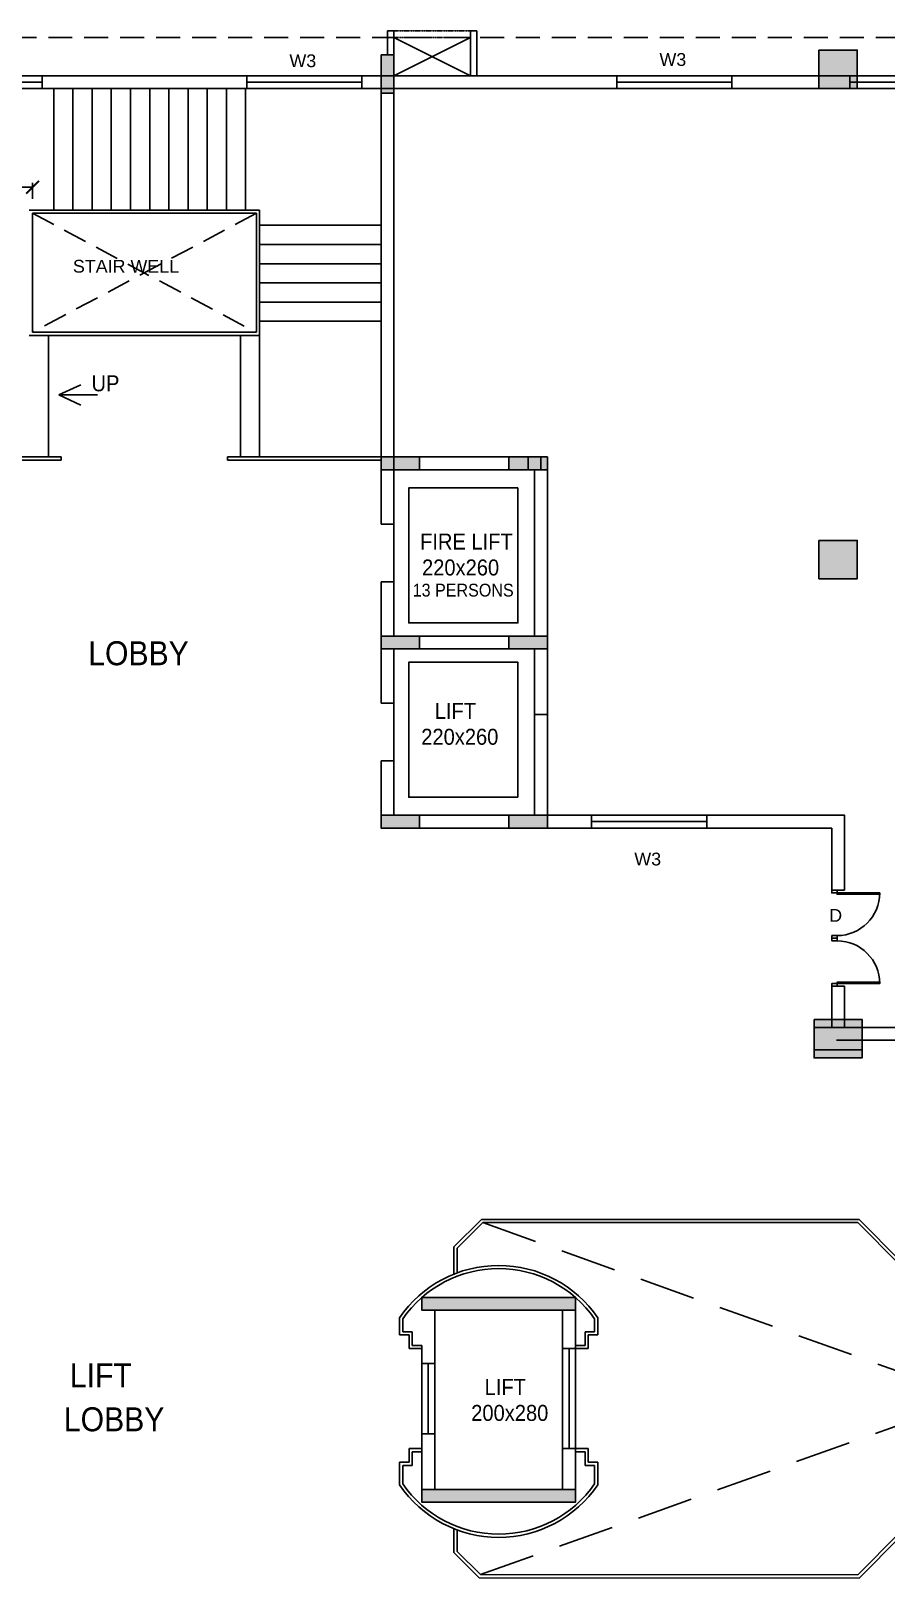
# Model space of a CAD drawing. Extents: x 53439 to 79867, y -144071 to -73305.
# Drawn here: x 67985 to 69322, y -84231 to -81812 of the extents above; entities that cross this region are included whole.
import ezdxf

# ---------------------------------------------------------------- set-up
doc = ezdxf.new("R2010")
doc.units = 0
doc.header["$LTSCALE"] = 0.1
doc.header["$MEASUREMENT"] = 0
doc.header["$PDMODE"] = 35
doc.header["$PDSIZE"] = -0.8
doc.linetypes.add('HIDDEN', pattern=[0.375, 0.25, -0.125])
doc.layers.get('0').update_dxf_attribs({"linetype": 'CONTINUOUS'})
doc.layers.get('DEFPOINTS').update_dxf_attribs({"linetype": 'CONTINUOUS'})
for name, color, linetype in [('COR_HA', 40, 'CONTINUOUS'), ('DOOR', 30, 'CONTINUOUS'), ('LAYER4', 130, 'CONTINUOUS'), ('STAIR', 142, 'CONTINUOUS'), ('TEXT', 7, 'CONTINUOUS'), ('THIN_HA', 253, 'CONTINUOUS'), ('WALL', 6, 'CONTINUOUS'), ('WIN', 102, 'CONTINUOUS')]:
    doc.layers.add(name, color=color, linetype=linetype)
doc.styles.add('1MM', font='arial.ttf')
doc.styles.add('DIM', font='arial.ttf', dxfattribs={"width": 0.7, "height": 1})
doc.styles.add('DUTCH', font='arial.ttf')
doc.dimstyles.new('KRI', dxfattribs={"dimtxt": 23, "dimasz": 20, "dimexe": 7, "dimexo": 0, "dimgap": 9, "dimtad": 1, "dimdec": 1, "dimzin": 1, "dimtxsty": '1MM', "dimblk": 'ARCHTICK', "dimcen": 0.5, "dimclrd": 252, "dimclre": 252, "dimclrt": 7, "dimaunit": 1, "dimadec": 8, "dimazin": 3, "dimtfac": 1, "dimtdec": 1, "dimtmove": 0, "dimatfit": 3})

# ---------------------------------------------------------------- blocks, each defined once
blk = doc.blocks.new('COL')
at = {"layer": 'LAYER4', "linetype": 'CONTINUOUS', "ltscale": 0.1}
blk.add_hatch(color=256, dxfattribs=at).paths.add_polyline_path([(3474.816, -1756.199), (3474.816, -1755.999), (3475.416, -1755.999), (3475.416, -1756.199)])
blk.add_lwpolyline([(3474.816, -1756.199), (3474.816, -1755.999), (3475.416, -1755.999), (3475.416, -1756.199)], close=True, dxfattribs=at)
blk = doc.blocks.new('YTTU')
at = {"layer": 'THIN_HA', "linetype": 'CONTINUOUS', "ltscale": 0.1}
blk.add_hatch(color=2, dxfattribs=at).paths.add_polyline_path([(-6879.58, -1156.369), (-6878.83, -1156.369), (-6878.83, -1156.969), (-6879.58, -1156.969)])
at = {"layer": 'THIN_HA', "color": 2, "linetype": 'CONTINUOUS', "ltscale": 0.1}
blk.add_lwpolyline([(-6879.58, -1156.369), (-6878.83, -1156.369), (-6878.83, -1156.969), (-6879.58, -1156.969)], close=True, dxfattribs=at)
blk = doc.blocks.new('HYTYH')
at = {"layer": 'THIN_HA', "linetype": 'CONTINUOUS', "ltscale": 0.1}
for points in [[(-6842.952, -1130.044), (-6842.752, -1130.044), (-6842.752, -1130.644), (-6842.952, -1130.644)], [(-6836.105, -1129.969), (-6835.505, -1129.969), (-6835.505, -1130.569), (-6836.105, -1130.569)], [(-6842.352, -1136.327), (-6842.352, -1136.527), (-6842.952, -1136.527), (-6842.952, -1136.327)], [(-6840.352, -1136.327), (-6840.352, -1136.527), (-6840.952, -1136.527), (-6840.952, -1136.327)], [(-6836.105, -1137.632), (-6835.505, -1137.632), (-6835.505, -1138.232), (-6836.105, -1138.232)], [(-6842.352, -1139.127), (-6842.352, -1139.327), (-6842.952, -1139.327), (-6842.952, -1139.127)], [(-6840.352, -1139.127), (-6840.352, -1139.327), (-6840.952, -1139.327), (-6840.952, -1139.127)], [(-6842.352, -1141.927), (-6842.352, -1142.127), (-6842.952, -1142.127), (-6842.952, -1141.927)], [(-6840.352, -1141.927), (-6840.352, -1142.127), (-6840.952, -1142.127), (-6840.952, -1141.927)], [(-6839.913, -1149.463), (-6839.913, -1149.663), (-6842.313, -1149.663), (-6842.313, -1149.463)], [(-6839.913, -1152.463), (-6839.913, -1152.663), (-6842.313, -1152.663), (-6842.313, -1152.463)]]:
    blk.add_hatch(color=2, dxfattribs=at).paths.add_polyline_path(points)
at = {"layer": 'THIN_HA', "color": 2, "linetype": 'CONTINUOUS', "ltscale": 0.1}
for points in [[(-6842.952, -1130.044), (-6842.752, -1130.044), (-6842.752, -1130.644), (-6842.952, -1130.644)], [(-6836.105, -1129.969), (-6835.505, -1129.969), (-6835.505, -1130.569), (-6836.105, -1130.569)], [(-6836.105, -1137.632), (-6835.505, -1137.632), (-6835.505, -1138.232), (-6836.105, -1138.232)]]:
    blk.add_lwpolyline(points, close=True, dxfattribs=at)
for points, elevation in [([(-6842.352, -1136.327), (-6842.352, -1136.527), (-6842.952, -1136.527), (-6842.952, -1136.327)], 0.108), ([(-6840.352, -1136.327), (-6840.352, -1136.527), (-6840.952, -1136.527), (-6840.952, -1136.327)], 0.108), ([(-6842.352, -1139.127), (-6842.352, -1139.327), (-6842.952, -1139.327), (-6842.952, -1139.127)], 0.108), ([(-6840.352, -1139.127), (-6840.352, -1139.327), (-6840.952, -1139.327), (-6840.952, -1139.127)], 0.108), ([(-6842.352, -1141.927), (-6842.352, -1142.127), (-6842.952, -1142.127), (-6842.952, -1141.927)], 0.108), ([(-6840.352, -1141.927), (-6840.352, -1142.127), (-6840.952, -1142.127), (-6840.952, -1141.927)], 0.108), ([(-6839.913, -1149.463), (-6839.913, -1149.663), (-6842.313, -1149.663), (-6842.313, -1149.463)], 0.093), ([(-6839.913, -1152.463), (-6839.913, -1152.663), (-6842.313, -1152.663), (-6842.313, -1152.463)], 0.093)]:
    blk.add_lwpolyline(points, close=True, dxfattribs=dict(at, elevation=elevation))
at = {"layer": 'THIN_HA', "color": 2, "linetype": 'CONTINUOUS'}
blk.add_blockref('YTTU', (43.4, 11.25), dxfattribs=at)
blk = doc.blocks.new('_ARCHTICK')
at = {"layer": 'WALL', "color": 0, "const_width": 0.15}
blk.add_lwpolyline([(-0.5, -0.5), (0.5, 0.5)], dxfattribs=at)
blk = doc.blocks.new('*D266')
at = {"layer": 'DEFPOINTS', "color": 0, "linetype": 'CONTINUOUS', "ltscale": 0.1}
for p in [(67987.7, -82056.9), (67792.7, -82075), (67987.7, -82075)]:
    blk.add_point(p, dxfattribs=at)
at = {"layer": 'WALL', "color": 252, "linetype": 'CONTINUOUS', "ltscale": 0.1}
for p, q in [((67792.7, -82075), (67792.7, -82049.9)), ((67792.7, -82056.9), (67987.7, -82056.9)), ((67987.7, -82075), (67987.7, -82049.9))]:
    blk.add_line(p, q, dxfattribs=at)
at = {"layer": 'WALL', "color": 252, "linetype": 'CONTINUOUS', "ltscale": 0.1, "xscale": 20, "yscale": 20, "zscale": 20, "rotation": 180}
blk.add_blockref('_ARCHTICK', (67792.7, -82056.9), dxfattribs=at)
at = {"layer": 'WALL', "color": 252, "linetype": 'CONTINUOUS', "ltscale": 0.1, "xscale": 20, "yscale": 20, "zscale": 20}
blk.add_blockref('_ARCHTICK', (67987.7, -82056.9), dxfattribs=at)
at = {"layer": 'WALL', "color": 7, "linetype": 'CONTINUOUS', "ltscale": 0.1, "insert": (67890.2, -82036.1), "char_height": 23, "attachment_point": 5, "style": '1MM'}
blk.add_mtext('195.0', dxfattribs=at)
blk = doc.blocks.new('A$C764D24B9')
at = {"layer": 'DOOR'}
for points in [[(0.056, 0.111), (0.083, 0.111), (0.083, 1), (0.056, 1)], [(0, 0), (0.056, 0), (0.056, 0.111), (0, 0.111)], [(0.944, 0), (1, 0), (1, 0.111), (0.944, 0.111)]]:
    blk.add_lwpolyline(points, close=True, dxfattribs=at)
blk.add_arc((0.056, 0.111), 0.889, 0, 90, dxfattribs=at)

msp = doc.modelspace()

# ---------------------------------------------------------------- hatches: boundary and pattern name
at = {"layer": 'LAYER4', "linetype": 'CONTINUOUS', "ltscale": 0.1}
msp.add_hatch(color=7, dxfattribs=at).paths.add_polyline_path([(69209.89, -83404.99), (69209.89, -83369.99), (69284.89, -83369.99), (69284.89, -83404.99)])
at = {"layer": 'WALL', "linetype": 'CONTINUOUS', "ltscale": 0.1}
for points in [[(68836.55, -83791.92), (68596.55, -83791.92), (68596.55, -83811.92), (68836.55, -83811.92)], [(68836.55, -84091.92), (68596.55, -84091.92), (68596.55, -84111.92), (68836.55, -84111.92)]]:
    msp.add_hatch(color=4, dxfattribs=at).paths.add_polyline_path(points)

# ---------------------------------------------------------------- linework, layer by layer
at = {"layer": 'COR_HA', "linetype": 'CONTINUOUS', "ltscale": 0.1}
for p, q in [((68901.27, -81882.49), (68901.27, -81902.49)), ((69081.27, -81882.49), (69081.27, -81902.49)), ((69265.43, -81882.49), (69265.43, -81902.49)), ((68552.66, -82583.33, 0), (68552.66, -82673.33)), ((68552.66, -82863.33, 0), (68552.66, -82953.33)), ((68861.94, -83038.33), (68861.94, -83058.33)), ((69041.94, -83038.33), (69041.94, -83058.33))]:
    msp.add_line(p, q, dxfattribs=at)
at = {"layer": 'DOOR', "linetype": 'HIDDEN', "ltscale": 1500}
msp.add_line((65312.39, -81822.49), (72349.93, -81822.49), dxfattribs=at)
at = {"layer": 'DOOR', "linetype": 'CONTINUOUS', "ltscale": 0.1}
for p, q in [((67982.66, -82092.49), (68342.66, -82092.49)), ((67987.66, -82283.33), (67987.66, -82097.49)), ((67987.66, -82097.49), (68337.66, -82097.49)), ((68337.66, -82097.49), (68337.66, -82283.33)), ((68342.66, -82092.49), (68342.66, -82288.33)), ((67987.66, -82283.33), (68337.66, -82283.33)), ((67982.66, -82288.33), (68342.66, -82288.33))]:
    msp.add_line(p, q, dxfattribs=at)
at = {"layer": 'DOOR', "linetype": 'HIDDEN', "ltscale": 1500}
for points in [[(68337.66, -82097.49), (67987.66, -82283.33)], [(67987.66, -82097.49), (68336.52, -82283.33)]]:
    msp.add_lwpolyline(points, dxfattribs=at)
at = {"layer": 'LAYER4', "linetype": 'CONTINUOUS', "ltscale": 0.1}
for p, q in [((68292.66, -82288.33), (68342.66, -82288.33)), ((67792.66, -82478.33), (68032.66, -82478.33)), ((68032.66, -82478.33), (68032.66, -82483.33)), ((68292.66, -82483.33), (68292.66, -82478.33)), ((68292.66, -82478.33), (68532.66, -82478.33)), ((68032.66, -82483.33), (67792.66, -82483.33)), ((68532.66, -82483.33), (68292.66, -82483.33)), ((68792.66, -82778.33, 0), (68792.66, -82758.33, 0)), ((68689.7, -83669.99), (68646.69, -83713.01)), ((68691.77, -83674.99), (68651.69, -83715.08)), ((68689.7, -83669.99), (69280.11, -83669.99)), ((68691.77, -83674.99), (69278.04, -83674.99)), ((69033.88, -83674.99), (69278.04, -83674.99)), ((69143.76, -83669.99), (69280.11, -83669.99)), ((69278.04, -83674.99), (69343.04, -83739.99)), ((69280.11, -83669.99), (69345.11, -83734.99)), ((68646.55, -83713.01), (68646.55, -83755.48)), ((68646.69, -83713.01), (68646.69, -83755.43)), ((68651.55, -83715.08), (68651.55, -83753.55)), ((68651.69, -83715.08), (68651.69, -83753.5)), ((68596.55, -83894.99, 9.26), (68596.55, -84004.99, 9.26)), ((68606.55, -83894.99, 9.26), (68606.55, -84004.99, 9.26)), ((68616.55, -83894.99, 9.26), (68616.55, -84004.99, 9.26)), ((68646.69, -84190.83), (68646.69, -84153.42)), ((68651.69, -84188.76), (68651.69, -84155.34)), ((69278.04, -84225.52), (69343.04, -84160.52)), ((69280.11, -84230.52), (69345.11, -84165.52)), ((68685.85, -84229.99), (68646.69, -84190.83)), ((68687.92, -84224.99), (68651.69, -84188.76)), ((68685.85, -84229.99), (69280.11, -84230.52)), ((68687.92, -84224.99), (69278.04, -84225.52))]:
    msp.add_line(p, q, dxfattribs=at)
at = {"layer": 'LAYER4', "color": 1, "linetype": 'HIDDEN', "ltscale": 3500}
for p, q in [((68687.92, -84224.99, 12.36), (70229.49, -83674.99)), ((68691.77, -83674.99, 12.36), (70229.49, -84224.99))]:
    msp.add_line(p, q, dxfattribs=at)
at = {"layer": 'LAYER4', "linetype": 'CONTINUOUS', "ltscale": 0.1}
for points in [[(68552.66, -81822.49), (68672.66, -81882.49)], [(68672.66, -81822.49), (68552.66, -81882.49)]]:
    msp.add_lwpolyline(points, dxfattribs=at)
at = {"layer": 'LAYER4', "color": 7, "linetype": 'CONTINUOUS', "ltscale": 0.1}
msp.add_lwpolyline([(69209.89, -83404.99), (69209.89, -83369.99), (69284.89, -83369.99), (69284.89, -83404.99)], close=True, dxfattribs=at)
at = {"layer": 'STAIR', "linetype": 'CONTINUOUS', "ltscale": 0.1}
for points in [[(68020.84, -82092.49), (68020.84, -81902.49)], [(68050.84, -82092.49), (68050.84, -81902.49)], [(68080.84, -82092.49), (68080.84, -81902.49)], [(68110.84, -82092.49), (68110.84, -81902.49)], [(68140.84, -82092.49), (68140.84, -81902.49)], [(68170.84, -82092.49), (68170.84, -81902.49)], [(68200.84, -82092.49), (68200.84, -81902.49)], [(68230.84, -82092.49), (68230.84, -81902.49)], [(68260.84, -82092.49), (68260.84, -81902.49)], [(68290.84, -82092.49), (68290.84, -81902.49)], [(68320.84, -82092.49), (68320.84, -81902.49)], [(68342.66, -82116.23), (68532.66, -82116.23)], [(68342.66, -82146.23), (68532.66, -82146.23)], [(68342.66, -82176.23), (68532.66, -82176.23)], [(68342.66, -82206.23), (68532.66, -82206.23)], [(68342.66, -82236.23), (68532.66, -82236.23)], [(68342.66, -82253.35), (68342.66, -82478.33)], [(68342.66, -82266.23), (68532.66, -82266.23)], [(68012.66, -82288.33), (68012.66, -82478.33)], [(68312.66, -82288.33), (68312.66, -82478.33)]]:
    msp.add_lwpolyline(points, dxfattribs=at)
at = {"layer": 'WALL', "linetype": 'CONTINUOUS', "ltscale": 0.1}
for p, q in [((68002.66, -81882.49), (68322.66, -81882.49)), ((68002.66, -81902.49), (68002.66, -81882.49)), ((68322.66, -81882.49, 0), (68322.66, -81902.49, 0)), ((68322.66, -81882.49, 0), (68322.66, -81902.49, 0)), ((68502.66, -81882.49), (68552.66, -81882.49)), ((68502.66, -81882.49, 0), (68502.66, -81902.49, 0)), ((68502.66, -81902.49, 0), (68502.66, -81882.49, 0)), ((68901.27, -81882.49), (68901.27, -81902.49)), ((69081.27, -81902.49), (69081.27, -81882.49)), ((69237.39, -81882.49), (69265.43, -81882.49)), ((69265.43, -81882.49), (69265.43, -81902.49)), ((68002.66, -81902.49), (68322.66, -81902.49)), ((68320.84, -81902.49), (68322.66, -81902.49)), ((68502.66, -81902.49), (68532.66, -81902.49)), ((68502.66, -81902.49), (68532.66, -81902.49)), ((68532.66, -81909.99), (68532.66, -82498.33, 0)), ((68552.66, -81909.99, 0), (68552.66, -82498.33)), ((69257.39, -81902.49), (69265.43, -81902.49)), ((68028.85, -82381.4), (68062.95, -82365.4)), ((68089, -82381.4), (68028.85, -82381.4)), ((68028.85, -82381.4), (68062.95, -82397.4)), ((68792.66, -82478.33, 0), (68532.66, -82478.33, 0)), ((68532.66, -82478.33, 0), (68532.66, -82558.33, 0)), ((68532.66, -82478.33, 0), (68532.66, -82558.33, 0)), ((68762.66, -82478.33, 0), (68762.66, -82498.33, 0)), ((68762.66, -82478.33, 0), (68762.66, -82498.33, 0)), ((68782.66, -82498.33, 0), (68782.66, -82478.33, 0)), ((68782.66, -82498.33, 0), (68782.66, -82478.33, 0)), ((68792.66, -82718.33, 0), (68792.66, -82478.33, 0)), ((68772.66, -82498.33, 0), (68552.66, -82498.33, 0)), ((68552.66, -82498.33, 0), (68552.66, -82583.33, 0)), ((68532.66, -82558.33, 0), (68532.66, -82583.33, 0)), ((68552.66, -82583.33, 0), (68532.66, -82583.33, 0)), ((68532.66, -82673.33, 0), (68532.66, -82718.33, 0)), ((68552.66, -82673.33, 0), (68532.66, -82673.33, 0)), ((68792.66, -82758.33, 0), (68532.66, -82758.33, 0)), ((68532.66, -82758.33, 0), (68532.66, -82838.33, 0)), ((68532.66, -82758.33, 0), (68532.66, -82838.33, 0)), ((68552.66, -82758.33, 0), (68772.66, -82758.33, 0)), ((68792.66, -82998.33, 0), (68792.66, -82758.33, 0)), ((68532.66, -82778.33, 0), (68792.66, -82778.33, 0)), ((68772.66, -82778.33, 0), (68552.66, -82778.33, 0)), ((68552.66, -82778.33, 0), (68552.66, -82863.33, 0)), ((68532.66, -82838.33, 0), (68532.66, -82863.33, 0)), ((68552.66, -82863.33, 0), (68532.66, -82863.33, 0)), ((68772.66, -82880.96, 0), (68792.66, -82880.96, 0)), ((68532.66, -82953.33, 0), (68532.66, -82998.33, 0)), ((68552.66, -82953.33, 0), (68532.66, -82953.33, 0)), ((68532.66, -83058.33, 0), (68792.66, -83058.33, 0)), ((68552.66, -83038.33, 0), (68772.66, -83038.33, 0)), ((68614.71, -83058.33), (68861.94, -83058.33)), ((68861.94, -83038.33), (68861.94, -83058.33)), ((69041.94, -83038.33), (69041.94, -83058.33)), ((69041.94, -83058.33), (69237.39, -83058.33)), ((69237.39, -83058.33), (69237.39, -83155.48)), ((69257.39, -83155.48), (69237.39, -83155.48)), ((69237.39, -83305.48), (69237.39, -83369.99)), ((69257.39, -83305.48), (69237.39, -83305.48)), ((69257.39, -83305.48), (69237.39, -83305.48)), ((69209.89, -83369.99, 0), (69291.64, -83369.99, 0)), ((69257.39, -83369.99, 0), (69291.64, -83369.99, 0)), ((69360.88, -83369.99), (69284.14, -83369.99)), ((69291.64, -83389.99, 0), (69244.89, -83389.99, 0)), ((69264.89, -83389.99, 0), (69244.89, -83389.99, 0)), ((69291.64, -83389.99, 0), (69244.89, -83389.99, 0)), ((69264.89, -83389.99, 0), (69244.89, -83389.99, 0)), ((69360.88, -83389.99), (69284.14, -83389.99)), ((68561.55, -83850.47, 9.26), (68561.55, -83823.92, 9.26)), ((68566.55, -83845.47, 9.26), (68566.55, -83825.47, 9.26)), ((68566.55, -83825.47, 9.26), (68566.55, -83845.47, 9.26)), ((68616.55, -83894.99, 9.26), (68616.55, -83817.49, 9.26)), ((68866.55, -83845.47, 9.26), (68866.55, -83825.47, 9.26)), ((68871.55, -83850.47, 9.26), (68871.55, -83823.92, 9.26)), ((68561.55, -83850.47, 9.26), (68576.55, -83850.47, 9.26)), ((68566.55, -83845.47, 9.26), (68581.55, -83845.47, 9.26)), ((68576.55, -83850.47, 9.26), (68576.55, -83871.92, 9.26)), ((68581.55, -83845.47, 9.26), (68581.55, -83866.92, 9.26)), ((68866.55, -83845.47, 9.26), (68851.55, -83845.47, 9.26)), ((68851.55, -83845.47, 9.26), (68851.55, -83866.92, 9.26)), ((68871.55, -83850.47, 9.26), (68856.55, -83850.47, 9.26)), ((68856.55, -83850.47, 9.26), (68856.55, -83871.92, 9.26)), ((68576.55, -83871.92, 9.26), (68596.55, -83871.92, 9.26)), ((68581.55, -83866.92, 9.26), (68596.55, -83866.92, 9.26)), ((68816.55, -83871.92, 9.26), (68836.55, -83871.92, 9.26)), ((68826.55, -83871.92, 9.26), (68826.55, -84028.07, 9.26)), ((68851.55, -83866.92, 9.26), (68836.55, -83866.92, 9.26)), ((68856.55, -83871.92, 9.26), (68836.55, -83871.92, 9.26)), ((68616.55, -83894.99, 9.26), (68596.55, -83894.99, 9.26)), ((68616.55, -84004.99, 9.26), (68596.55, -84004.99, 9.26)), ((68616.55, -84082.49, 9.26), (68616.55, -84004.99, 9.26)), ((68561.55, -84049.52, 9.26), (68561.55, -84084.93, 9.26)), ((68561.55, -84049.52, 9.26), (68576.55, -84049.52, 9.26)), ((68576.55, -84028.07, 9.26), (68596.55, -84028.07, 9.26)), ((68576.55, -84049.52, 9.26), (68576.55, -84028.07, 9.26)), ((68581.55, -84033.07, 9.26), (68596.55, -84033.07, 9.26)), ((68581.55, -84054.52, 9.26), (68581.55, -84033.07, 9.26)), ((68816.55, -84028.07, 9.26), (68836.55, -84028.07, 9.26)), ((68856.55, -84028.07, 9.26), (68836.55, -84028.07, 9.26)), ((68851.55, -84033.07, 9.26), (68836.55, -84033.07, 9.26)), ((68851.55, -84054.52, 9.26), (68851.55, -84033.07, 9.26)), ((68856.55, -84049.52, 9.26), (68856.55, -84028.07, 9.26)), ((68871.55, -84049.52, 9.26), (68856.55, -84049.52, 9.26)), ((68871.55, -84049.52, 9.26), (68871.55, -84084.93, 9.26)), ((68566.55, -84054.52, 9.26), (68566.55, -84074.52, 9.26)), ((68566.55, -84083.38, 9.26), (68566.55, -84054.52, 9.26)), ((68566.55, -84054.52, 9.26), (68581.55, -84054.52, 9.26)), ((68866.55, -84054.52, 9.26), (68851.55, -84054.52, 9.26)), ((68866.55, -84054.52, 9.26), (68866.55, -84083.38, 9.26))]:
    msp.add_line(p, q, dxfattribs=at)
for points in [[(68552.66, -81812.49), (68542.66, -81812.49)], [(68542.66, -81849.99), (68542.66, -81812.49)], [(68552.66, -81882.49), (68552.66, -81812.49)], [(68682.66, -81812.49), (68672.66, -81812.49)], [(68672.66, -81882.49), (68672.66, -81812.49)], [(68682.66, -81882.49), (68682.66, -81812.49)], [(68002.66, -81882.49), (68322.66, -81882.49)], [(68002.66, -81882.49), (68322.66, -81882.49)], [(68002.66, -81882.49), (68322.66, -81882.49)], [(68002.66, -81902.49), (68002.66, -81882.49)], [(68322.66, -81902.49), (68322.66, -81882.49)], [(68502.66, -81882.49), (68901.27, -81882.49)], [(68502.66, -81882.49), (68901.27, -81882.49)], [(68502.66, -81882.49), (68901.27, -81882.49)], [(68502.66, -81902.49), (68502.66, -81882.49)], [(68901.27, -81902.49), (68901.27, -81882.49)], [(69081.27, -81882.49), (69265.43, -81882.49)], [(69081.27, -81882.49), (69265.43, -81882.49)], [(69081.27, -81882.49), (69265.43, -81882.49)], [(69081.27, -81902.49), (69081.27, -81882.49)], [(69265.43, -81902.49), (69265.43, -81882.49)], [(68002.66, -81902.49), (68322.66, -81902.49)], [(68002.66, -81902.49), (68322.66, -81902.49)], [(68002.66, -81902.49), (68322.66, -81902.49)], [(68320.84, -81902.49), (68322.66, -81902.49)], [(68502.66, -81902.49), (68901.27, -81902.49)], [(68502.66, -81902.49), (68901.27, -81902.49)], [(68502.66, -81902.49), (68901.27, -81902.49)], [(69081.27, -81902.49), (69265.43, -81902.49)], [(69081.27, -81902.49), (69265.43, -81902.49)], [(69081.27, -81902.49), (69265.43, -81902.49)], [(68532.66, -82673.33), (68532.66, -82778.33), (68792.66, -82778.33), (68792.66, -82478.33)], [(68772.66, -82498.33), (68772.66, -82758.33), (68552.66, -82758.33), (68552.66, -82673.33)], [(68532.66, -82953.33), (68532.66, -83058.33), (68792.66, -83058.33), (68792.66, -82758.33)], [(68772.66, -82778.33), (68772.66, -83038.33), (68552.66, -83038.33), (68552.66, -82953.33)], [(68614.71, -83038.33), (68861.94, -83038.33)], [(68861.94, -83058.33), (68861.94, -83038.33)], [(69041.94, -83038.33), (69257.39, -83038.33), (69257.39, -83155.48)], [(69041.94, -83058.33), (69041.94, -83038.33)], [(69257.39, -83305.48), (69257.39, -83369.99)]]:
    msp.add_lwpolyline(points, dxfattribs=at)
at = {"layer": 'WALL', "linetype": 'CONTINUOUS', "ltscale": 0.1, "elevation": 9.26}
for points in [[(68596.55, -84004.99), (68596.55, -84111.92), (68836.55, -84111.92), (68836.55, -83791.92), (68596.55, -83791.92), (68596.55, -83811.92)], [(68616.55, -84004.99), (68616.55, -84091.92), (68816.55, -84091.92), (68816.55, -83811.92), (68616.55, -83811.92), (68616.55, -83894.99)], [(68616.55, -83849.99), (68616.55, -83816.89)], [(68596.55, -83866.92), (68596.55, -83894.99)]]:
    msp.add_lwpolyline(points, dxfattribs=at)
at = {"layer": 'WALL', "color": 4, "linetype": 'CONTINUOUS', "ltscale": 0.1, "elevation": 9.26}
for points in [[(68836.55, -83791.92), (68596.55, -83791.92), (68596.55, -83811.92), (68836.55, -83811.92)], [(68836.55, -84091.92), (68596.55, -84091.92), (68596.55, -84111.92), (68836.55, -84111.92)]]:
    msp.add_lwpolyline(points, close=True, dxfattribs=at)
at = {"layer": 'WALL', "linetype": 'CONTINUOUS', "ltscale": 0.1}
for centre, radius, start, end in [((68716.55, -83929.42, 9.26), 187.5, 34.24217, 145.75783), ((68716.55, -83929.42, 9.26), 182.5, 34.72276, 145.27724), ((68716.55, -83979.42, 9.26), 187.5, 214.24217, 325.75783), ((68716.55, -83979.42, 9.26), 182.5, 214.72276, 325.27724)]:
    msp.add_arc(centre, radius, start, end, dxfattribs=at)
at = {"layer": 'WIN'}
for p, q in [((67822.66, -81882.49), (68002.66, -81882.49)), ((67822.66, -81892.49), (68002.66, -81892.49)), ((68322.66, -81882.49, 0), (68502.66, -81882.49, 0)), ((68322.66, -81892.49, 0), (68502.66, -81892.49, 0)), ((68901.27, -81882.49), (69081.27, -81882.49)), ((68901.27, -81892.49), (69081.27, -81892.49)), ((69265.43, -81882.49), (69445.43, -81882.49)), ((69265.43, -81892.49), (69445.43, -81892.49)), ((67822.66, -81902.49), (68002.66, -81902.49)), ((68322.66, -81902.49, 0), (68502.66, -81902.49, 0)), ((68901.27, -81902.49), (69081.27, -81902.49)), ((69265.43, -81902.49), (69445.43, -81902.49)), ((68861.94, -83038.33), (69041.94, -83038.33)), ((68861.94, -83048.33), (69041.94, -83048.33)), ((68861.94, -83058.33), (69041.94, -83058.33))]:
    msp.add_line(p, q, dxfattribs=at)
at = {"layer": 'WIN', "color": 5, "linetype": 'HIDDEN'}
for points in [[(68672.66, -81812.49), (68552.66, -81812.49)], [(68672.66, -81822.49), (68552.66, -81822.49)]]:
    msp.add_lwpolyline(points, dxfattribs=at)
at = {"layer": 'WIN', "color": 4, "linetype": 'CONTINUOUS', "ltscale": 0.1}
for points in [[(68746.78, -82526.59), (68575.9, -82526.59), (68575.9, -82737.6), (68746.78, -82737.6)], [(68746.78, -83010.06), (68575.9, -83010.06), (68575.9, -82799.05), (68746.78, -82799.05)]]:
    msp.add_lwpolyline(points, close=True, dxfattribs=at)

# ---------------------------------------------------------------- block references
at = {"layer": 'LAYER4', "linetype": 'CONTINUOUS', "extrusion": (0, 0, -1), "xscale": 100, "yscale": 100, "zscale": -100, "rotation": 180}
for p in [(278948.9, -258098.2, 0), (278748.9, -258098.2, 0), (278948.9, -258378.2, 0), (278748.9, -258378.2, 0), (278948.9, -258658.2, 0), (278748.9, -258658.2, 0)]:
    msp.add_blockref('COL', p, dxfattribs=at)
at = {"layer": 'THIN_HA', "color": 2, "linetype": 'CONTINUOUS', "xscale": 100, "yscale": 100, "zscale": 100}
msp.add_blockref('HYTYH', (752827.85, 31154.42), dxfattribs=at)
at = {"layer": 'WALL', "linetype": 'CONTINUOUS', "ltscale": 0.1, "extrusion": (0, 0, -1), "xscale": -75.00000000116415, "yscale": 75.0000000010914, "zscale": -75.00000000116415, "rotation": 90}
msp.add_blockref('A$C764D24B9', (-69237.39, -83155.48), dxfattribs=at)
at = {"layer": 'WALL', "linetype": 'CONTINUOUS', "ltscale": 0.1, "xscale": -75.00000000116415, "yscale": 75.0000000010914, "zscale": 75.00000000109135, "rotation": 270}
msp.add_blockref('A$C764D24B9', (69237.39, -83305.48), dxfattribs=at)

# ---------------------------------------------------------------- texts
at = {"style": 'DIM'}
for s, p in [('W3', (68389.37, -81869.09, 0)), ('W3', (68967.98, -81867.16, 0)), ('STAIR WELL', (68050.79, -82190.25)), ('W3', (68928.65, -83116.75)), ('D', (69233.41, -83204.85))]:
    msp.add_text(s, height=20, dxfattribs=at).set_placement(p)
at = {"layer": 'TEXT', "style": 'DUTCH', "width": 0.9}
for s, height, p in [('UP', 25, (68079.91, -82375.7)), ('LOBBY', 37.5, (68074.76, -82803.86)), ('LIFT', 25, (68616.49, -82887.65, -10.81)), ('220x260', 25, (68595.49, -82928.15, -10.81)), ('LIFT', 37.5, (68046.04, -83932.39)), ('LIFT', 25, (68694.61, -83944.39, 0)), ('LOBBY', 37.5, (68036.64, -84001.12)), ('200x280', 25, (68673.61, -83984.89, 0))]:
    msp.add_text(s, height=height, dxfattribs=at).set_placement(p)
at = {"layer": 'TEXT', "color": 1, "style": 'DUTCH', "width": 0.9}
for s, height, p in [('FIRE LIFT', 25, (68593.64, -82623.04, 0)), ('220x260', 25, (68596.71, -82663.54, 0)), ('13 PERSONS', 20, (68582.1, -82696.45, -10.81))]:
    msp.add_text(s, height=height, dxfattribs=at).set_placement(p)

# ---------------------------------------------------------------- dimensions: what is measured, and where the dimension line sits
at = {"layer": 'WALL', "linetype": 'CONTINUOUS', "ltscale": 0.1}
dim = msp.add_linear_dim(base=(67987.66, -82056.85), p1=(67792.66, -82074.95), p2=(67987.66, -82074.95), dimstyle='KRI', dxfattribs=at)
dim.commit()
dim.dimension.update_dxf_attribs({"geometry": '*D266', "text_midpoint": (67890.16, -82036.11)})

doc.saveas('drawing.dxf')
